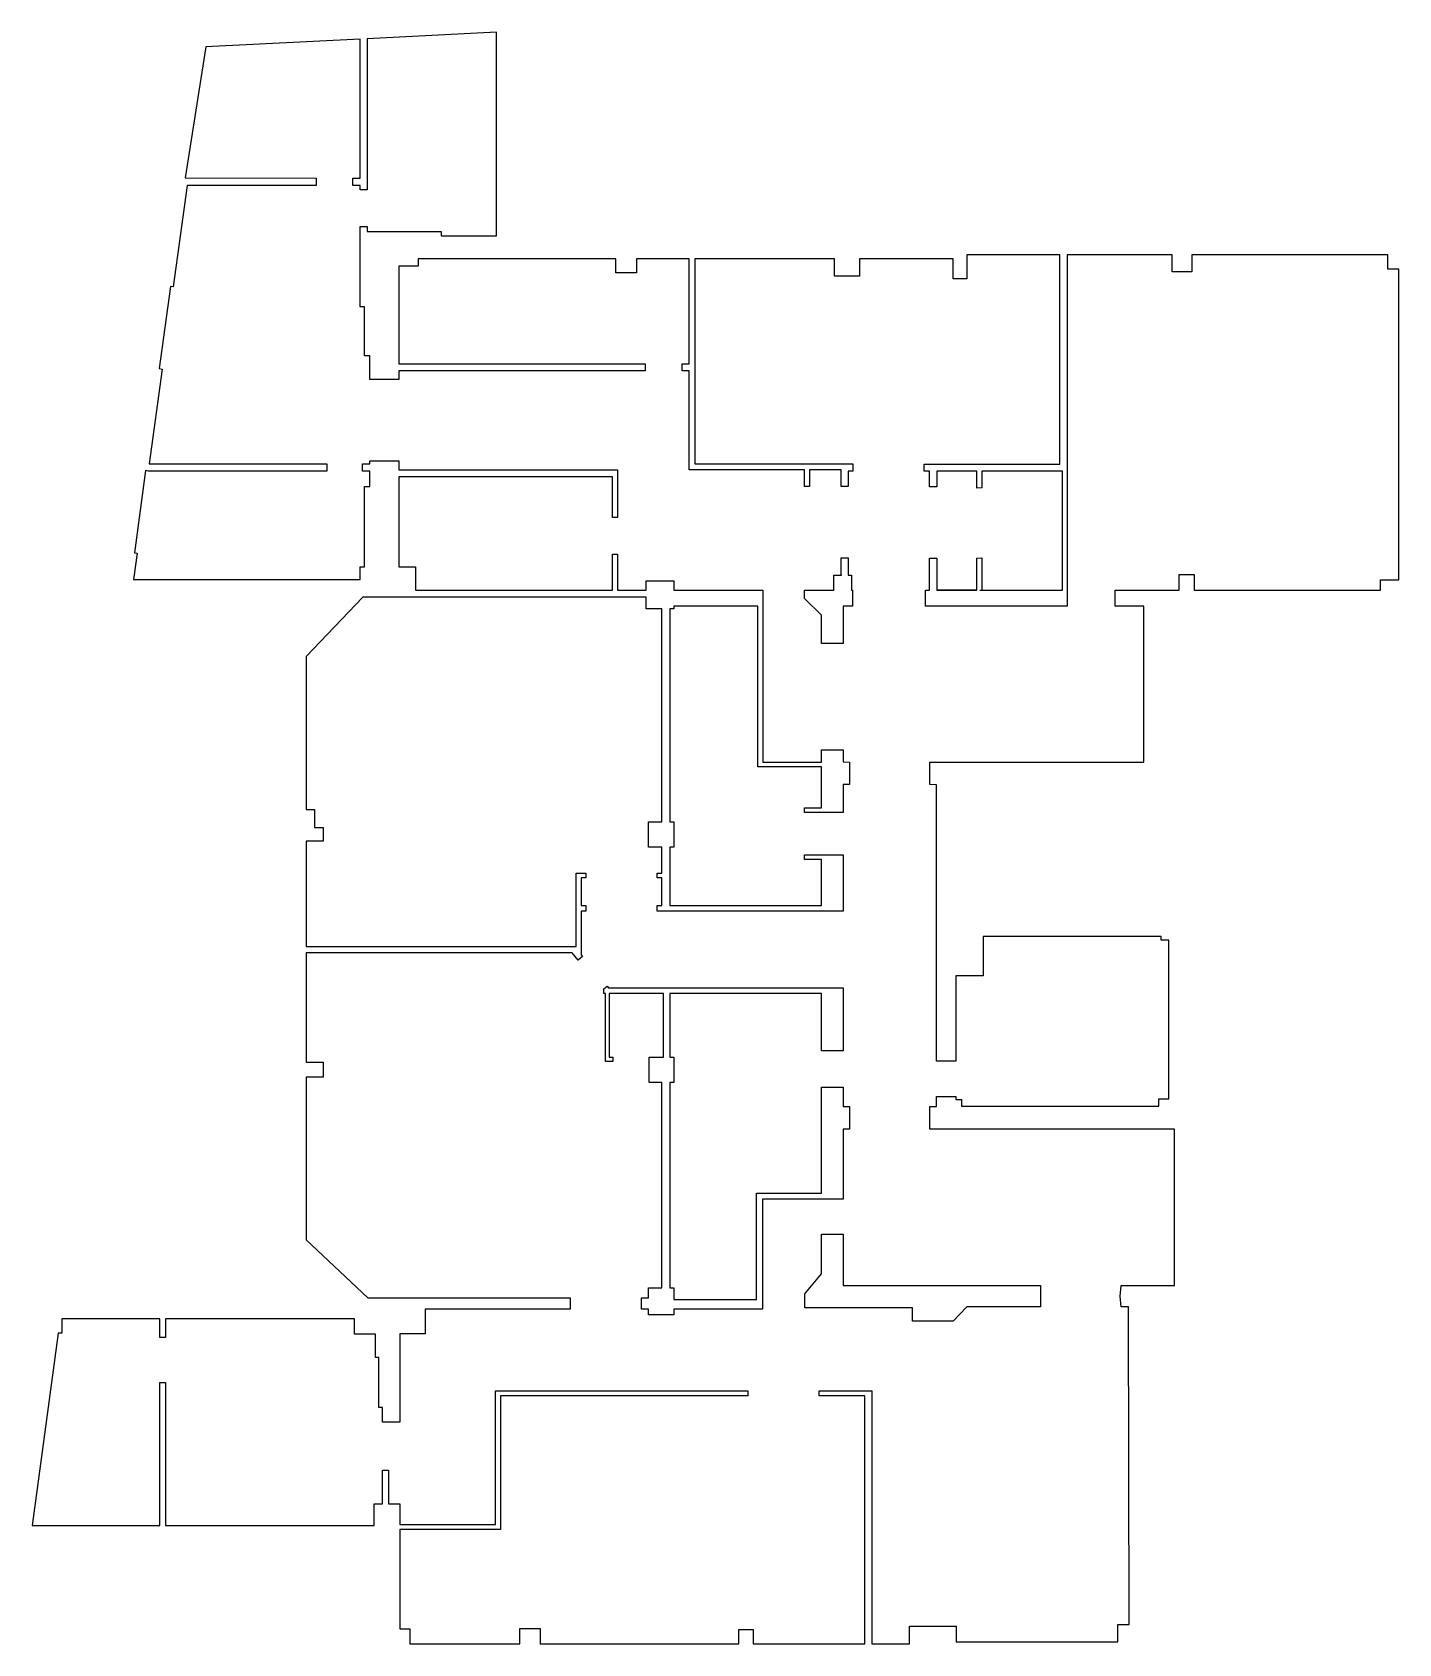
# Model space of a CAD drawing. Header units: metres. Extents: x -62.9 to -34.4, y 7 to 40.6.
import ezdxf

# ---------------------------------------------------------------- set-up
doc = ezdxf.new("R2010")
doc.units = ezdxf.units.M

msp = doc.modelspace()

# ---------------------------------------------------------------- linework, layer by layer
at = {"layer": 'GAZEBO', "ltscale": 0.2}
for points in [[(-43.145, 28.969), (-41.42, 28.969), (-41.42, 31.454), (-41.438, 31.454), (-43.104, 31.454), (-43.104, 31.109), (-43.204, 31.104), (-43.204, 31.454), (-44.044, 31.454), (-44.044, 31.129), (-44.194, 31.129), (-44.194, 31.454), (-44.304, 31.454), (-44.304, 31.604), (-41.47, 31.604), (-41.47, 35.974), (-43.414, 35.974), (-43.414, 35.474), (-43.704, 35.474), (-43.704, 35.889), (-45.659, 35.889), (-45.659, 35.529), (-46.179, 35.529), (-46.179, 35.889), (-49.095, 35.889), (-49.095, 31.607), (-45.794, 31.607), (-45.794, 31.454), (-45.894, 31.454), (-45.894, 31.134), (-46.044, 31.134), (-46.044, 31.487), (-46.704, 31.487), (-46.704, 31.134), (-46.804, 31.134), (-46.804, 31.487), (-49.215, 31.487), (-49.215, 33.551), (-49.365, 33.551), (-49.365, 33.701), (-49.215, 33.701), (-49.215, 35.889), (-50.319, 35.889), (-50.319, 35.599), (-50.75, 35.599), (-50.75, 35.889), (-50.75, 35.889), (-54.879, 35.889), (-54.879, 35.739), (-55.279, 35.739), (-55.279, 33.701), (-50.133, 33.701), (-50.133, 33.551), (-55.279, 33.551), (-55.279, 33.369), (-55.89, 33.369), (-55.89, 33.869), (-56, 33.869), (-56, 34.889), (-56.09, 34.889), (-56.09, 36.564), (-55.94, 36.564), (-55.94, 36.464), (-54.4, 36.464), (-54.4, 36.374), (-53.24, 36.374), (-53.24, 40.625), (-55.94, 40.489), (-55.94, 37.332), (-56.09, 37.332), (-56.09, 37.424), (-56.24, 37.424), (-56.24, 37.574), (-56.09, 37.574), (-56.09, 40.481), (-59.313, 40.319), (-59.745, 37.582), (-57.008, 37.574), (-57.008, 37.424), (-59.706, 37.424), (-59.994, 35.304), (-60.053, 35.312), (-60.285, 33.598), (-60.227, 33.59), (-60.495, 31.609), (-56.785, 31.609), (-56.785, 31.459), (-60.516, 31.459), (-60.575, 31.467), (-60.807, 29.753), (-60.749, 29.744), (-60.823, 29.194), (-56.09, 29.194), (-56.09, 29.459), (-56, 29.459), (-56, 31.139), (-55.89, 31.139), (-55.89, 31.459), (-56.04, 31.459), (-56.04, 31.609), (-55.89, 31.609), (-55.89, 31.669), (-55.279, 31.669), (-55.279, 31.487), (-50.715, 31.487), (-50.715, 30.49), (-50.815, 30.49), (-50.815, 31.337), (-55.279, 31.337), (-55.279, 29.459), (-54.934, 29.459), (-54.934, 28.974), (-50.815, 28.974), (-50.815, 29.722), (-50.715, 29.722), (-50.715, 28.974), (-50.114, 28.974), (-50.114, 29.169), (-49.539, 29.169), (-49.539, 28.969), (-47.68, 28.969), (-47.68, 25.379), (-46.449, 25.379), (-46.449, 25.636), (-45.999, 25.636), (-45.999, 25.386), (-45.869, 25.379), (-45.869, 24.911), (-45.999, 24.911), (-45.999, 24.324), (-46.804, 24.324), (-46.804, 24.424), (-46.449, 24.424), (-46.449, 25.279), (-47.78, 25.279), (-47.78, 28.639), (-49.539, 28.639), (-49.539, 28.584), (-49.617, 28.584), (-49.617, 24.134), (-49.539, 24.134), (-49.539, 23.604), (-49.617, 23.604), (-49.617, 22.384), (-46.449, 22.384), (-46.449, 23.344), (-46.804, 23.344), (-46.804, 23.444), (-45.999, 23.444), (-45.999, 22.264), (-49.884, 22.264), (-49.884, 22.384), (-49.789, 22.384), (-49.789, 22.959), (-49.882, 22.959), (-49.882, 23.059), (-49.789, 23.059), (-49.789, 23.604), (-50.069, 23.604), (-50.069, 24.134), (-49.789, 24.134), (-49.789, 28.584), (-50.114, 28.584), (-50.114, 28.824), (-54.934, 28.824), (-56.031, 28.824), (-57.22, 27.584), (-57.22, 26.85), (-57.22, 24.39), (-57.22, 24.39), (-57.045, 24.39), (-57.045, 24.014), (-56.865, 24.014), (-56.865, 23.729), (-57.22, 23.729), (-57.22, 21.529), (-51.576, 21.529), (-51.576, 23.059), (-51.374, 23.059), (-51.374, 22.959), (-51.476, 22.959), (-51.476, 22.384), (-51.374, 22.384), (-51.374, 22.264), (-51.476, 22.264), (-51.476, 21.356), (-51.444, 21.317), (-51.533, 21.243), (-51.658, 21.394), (-57.22, 21.394), (-57.22, 19.109), (-56.86, 19.109), (-56.86, 18.8), (-57.22, 18.8), (-57.22, 15.398), (-55.926, 14.19), (-51.7, 14.19), (-51.7, 13.952), (-54.734, 13.952), (-54.734, 13.44), (-55.26, 13.44), (-55.26, 11.59), (-55.62, 11.59), (-55.62, 11.9), (-55.7, 11.9), (-55.7, 12.94), (-55.77, 12.94), (-55.77, 13.43), (-56.205, 13.43), (-56.205, 13.754), (-60.155, 13.754), (-60.155, 13.364), (-60.275, 13.364), (-60.275, 13.754), (-62.323, 13.754), (-62.323, 13.454), (-62.395, 13.454), (-62.94, 9.434), (-60.275, 9.434), (-60.275, 12.424), (-60.155, 12.424), (-60.155, 9.434), (-55.795, 9.434), (-55.795, 9.89), (-55.62, 9.89), (-55.62, 10.59), (-55.5, 10.59), (-55.5, 9.89), (-55.26, 9.89), (-55.26, 9.452), (-53.26, 9.452), (-53.26, 12.244), (-47.991, 12.244), (-47.991, 12.144), (-53.16, 12.144), (-53.16, 9.352), (-55.26, 9.352), (-55.26, 7.279), (-55.05, 7.279), (-55.05, 6.964), (-52.755, 6.964), (-52.755, 7.284), (-52.326, 7.284), (-52.326, 6.964), (-48.18, 6.964), (-48.18, 7.264), (-47.88, 7.264), (-47.88, 6.964), (-45.55, 6.964), (-45.55, 12.144), (-46.501, 12.144), (-46.501, 12.244), (-45.4, 12.244), (-45.4, 6.964), (-44.611, 6.964), (-44.611, 7.334), (-43.641, 7.334), (-43.641, 7.004), (-40.265, 7.004), (-40.265, 7.369), (-40.025, 7.369), (-40.039, 13.999), (-40.189, 13.999), (-40.21, 14.224), (-40.189, 14.449), (-39.079, 14.449), (-39.079, 17.714), (-39.903, 17.714), (-44.189, 17.714), (-44.189, 18.184), (-44.049, 18.184), (-44.049, 18.394), (-43.646, 18.394), (-43.646, 18.334), (-43.526, 18.334), (-43.526, 18.194), (-39.406, 18.194), (-39.406, 18.344), (-39.196, 18.344), (-39.196, 21.66), (-39.356, 21.66), (-39.356, 21.734), (-43.076, 21.734), (-43.076, 20.914), (-43.646, 20.914), (-43.646, 19.134), (-44.049, 19.134), (-44.049, 24.904), (-44.189, 24.911), (-44.189, 25.379), (-39.72, 25.379), (-39.72, 28.639), (-40.32, 28.639), (-40.32, 28.969), (-38.979, 28.969), (-38.979, 29.299), (-38.669, 29.299), (-38.669, 28.969), (-34.773, 28.969), (-34.773, 29.189), (-34.393, 29.189), (-34.393, 35.674), (-34.623, 35.674), (-34.623, 35.974), (-38.719, 35.974), (-38.719, 35.619), (-39.124, 35.619), (-39.124, 35.974), (-41.32, 35.974), (-41.32, 28.969), (-41.32, 28.639), (-44.279, 28.639), (-44.279, 28.969), (-44.194, 28.969), (-44.194, 29.639), (-44.044, 29.639), (-44.044, 28.969), (-43.204, 28.969), (-43.204, 29.639), (-43.104, 29.644), (-43.104, 28.969)], [(-46.027, 29.284), (-46.044, 29.284), (-46.044, 29.644), (-45.894, 29.644), (-45.894, 29.284), (-45.824, 29.284), (-45.824, 28.969), (-45.804, 28.969), (-45.804, 28.639), (-45.999, 28.639), (-45.999, 27.854), (-46.449, 27.854), (-46.449, 28.449), (-46.804, 28.799), (-46.804, 28.969), (-46.194, 28.969), (-46.194, 29.284), (-46.044, 29.284)], [(-43.204, 28.969), (-44.044, 28.969)], [(-41.879, 13.999), (-43.418, 13.999), (-43.699, 13.699), (-44.551, 13.699), (-44.551, 13.979), (-46.797, 13.979), (-46.797, 14.27), (-46.449, 14.694), (-46.449, 15.518), (-45.999, 15.518), (-45.999, 14.449), (-41.879, 14.449), (-41.879, 13.999)]]:
    msp.add_lwpolyline(points, dxfattribs=at)
msp.add_lwpolyline([(-50.067, 14.397), (-49.789, 14.397), (-49.789, 18.687), (-50.049, 18.687), (-50.049, 19.217), (-49.751, 19.217), (-49.751, 20.547), (-50.891, 20.547), (-50.891, 19.217), (-50.811, 19.217), (-50.811, 19.127), (-50.961, 19.127), (-50.961, 20.547), (-50.999, 20.547), (-50.999, 20.647), (-50.932, 20.702), (-50.904, 20.667), (-45.999, 20.667), (-45.999, 19.352), (-46.449, 19.352), (-46.449, 20.547), (-49.619, 20.547), (-49.619, 19.217), (-49.539, 19.217), (-49.539, 18.687), (-49.617, 18.687), (-49.617, 14.397), (-49.537, 14.397), (-49.537, 14.157), (-47.808, 14.157), (-47.808, 16.373), (-46.449, 16.373), (-46.449, 18.592), (-45.999, 18.592), (-45.999, 18.184), (-45.864, 18.184), (-45.864, 17.714), (-45.999, 17.714), (-45.999, 16.253), (-47.688, 16.253), (-47.688, 13.952), (-49.537, 13.952), (-49.537, 13.832), (-50.067, 13.832), (-50.067, 13.952), (-50.21, 13.952), (-50.21, 14.19), (-50.067, 14.19)], close=True, dxfattribs=at)

doc.saveas('drawing.dxf')
